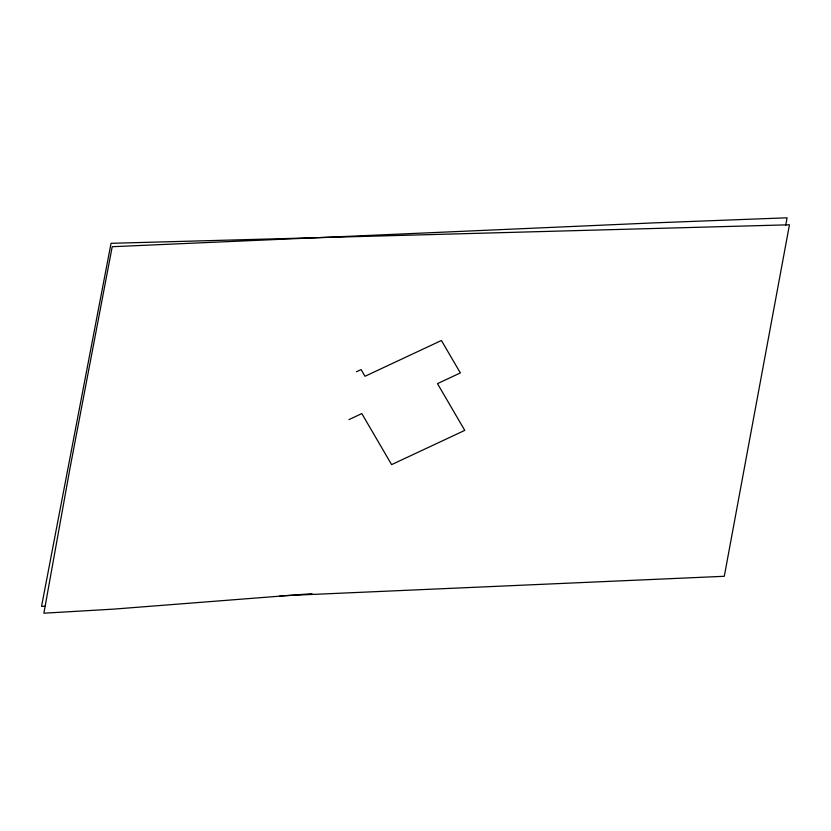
<?xml version="1.0" encoding="UTF-8"?>
<svg xmlns="http://www.w3.org/2000/svg" width="831" height="831" viewBox="0 0 831 831"><rect width="100%" height="100%" fill="white"/><g stroke="black" fill="none" stroke-linecap="round" stroke-linejoin="round"><path stroke-width="1.25" d="M785.7 225.346L787.071 217.795L653.904 222.885L112.206 246.714L69.877 468.85L43.877 613.205L113.816 609.113L311.968 593.656M356.457 371.769L361.111 369.598L365.006 376.266L441.417 340.502L460.353 372.932L437.48 383.631L464.768 430.385L391.609 464.622L361.817 413.589L348.989 419.593M45.435 606.204L41.55 606.381L111.042 243.317L789.45 224.786L724.289 576.288L279.922 595.869"/></g></svg>
